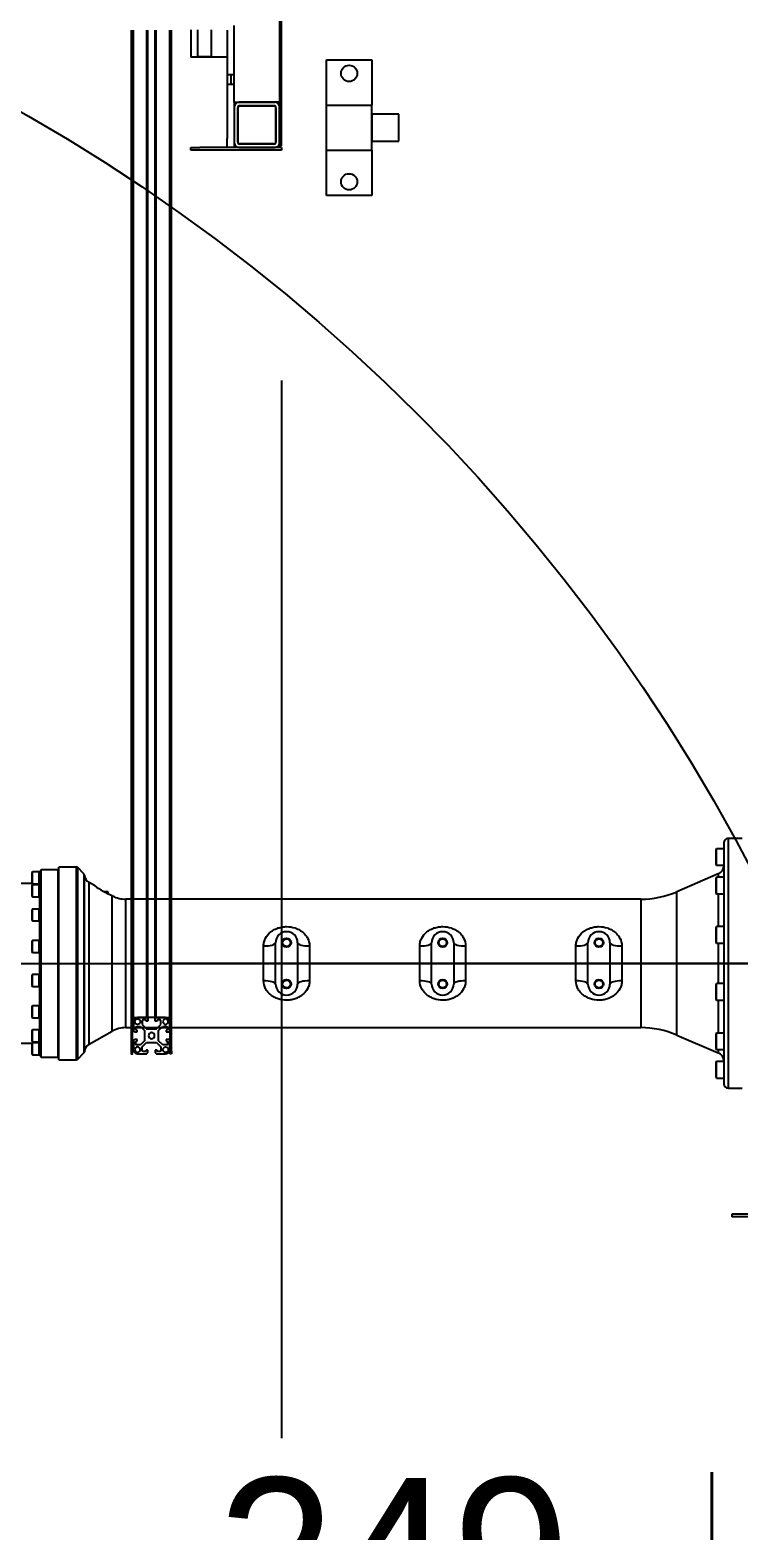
# Model space of a CAD drawing. Header units: millimetres. Extents: x 10462777 to 22643323, y 453826 to 1389191.
# Drawn here: x 11300363 to 11301147, y 597094 to 598755 of the extents above; entities that cross this region are included whole.
import ezdxf
from ezdxf.enums import TextEntityAlignment as Align

# ---------------------------------------------------------------- set-up
doc = ezdxf.new("R2010")
doc.units = ezdxf.units.MM
doc.header["$LTSCALE"] = 200
doc.header["$MEASUREMENT"] = 0
doc.header["$PDMODE"] = 35
doc.header["$PDSIZE"] = -5
for name, pattern in [('CENTER', [2, 1.25, -0.25, 0.25, -0.25]), ('CENTER2', [1.125, 0.75, -0.125, 0.125, -0.125]), ('PHANTOM', [2.5, 1.25, -0.25, 0.25, -0.25, 0.25, -0.25])]:
    doc.linetypes.add(name, pattern=pattern)
doc.layers.get('0').update_dxf_attribs({"linetype": 'CONTINUOUS'})
doc.layers.get('DEFPOINTS').update_dxf_attribs({"linetype": 'CONTINUOUS'})
for name, color, linetype in [('$DDT_AUDIT_GENERATED_(276)', 7, 'CONTINUOUS'), ('1', 1, 'CENTER'), ('11', 6, 'PHANTOM'), ('A290-7120-X219', 7, 'CONTINUOUS'), ('A290-7329-X402', 7, 'CONTINUOUS'), ('A290-7329-X406', 7, 'CONTINUOUS'), ('DV1_DEFAULT', 7, 'CONTINUOUS'), ('LIBRL_A6-BA-12X3', 7, 'CONTINUOUS'), ('LIBRL_A6-BA-8X35', 7, 'CONTINUOUS'), ('LIBRL_A97L-0001-', 7, 'CONTINUOUS'), ('ZZ', 7, 'CONTINUOUS')]:
    doc.layers.add(name, color=color, linetype=linetype)
doc.layers.add('LAYOUT', color=8, linetype='CONTINUOUS', lineweight=25)
doc.styles.add('SEACAD_arial_ttf', font='txt.shx ', dxfattribs={"height": 0.2, "bigfont": ' whgtxt.shx'})
doc.styles.get("Standard").update_dxf_attribs({"font": 'SYMBOL'})
doc.dimstyles.new('DS ROBOTEC', dxfattribs={"dimscale": 0, "dimtxt": 2.5, "dimasz": 2.5, "dimexe": 0.3, "dimexo": 0.3, "dimgap": 0.5, "dimtad": 1, "dimzin": 9, "dimdsep": 46, "dimtxsty": 'Standard', "dimblk": 'OPEN', "dimcen": 0, "dimclrd": 4, "dimclre": 4, "dimclrt": 110, "dimazin": 2, "dimtm": 1.5, "dimtfac": 1, "dimtmove": 0, "dimatfit": 3, "dimldrblk": 'OPEN', "dimfxl": 1, "dimtfill": 1, "dimtolj": 1, "dimlwd": -1, "dimlwe": -1, "dimarcsym": 0})

# ---------------------------------------------------------------- blocks, each defined once
blk = doc.blocks.new('r710ic')
at = {"layer": 'LAYOUT', "color": 3}
blk.add_circle((272041.4, 104232.6), 2050.1, dxfattribs=at)
blk = doc.blocks.new('A$C7DA30AB0')
at = {"layer": '$DDT_AUDIT_GENERATED_(276)', "color": 7, "linetype": 'Continuous', "ltscale": 25.4}
for p, q in [((4370.7, 3129.6, 0), (4369.6, 3128.6, 0)), ((4389, 3129.6, 0), (4370.7, 3129.6, 0)), ((4370.7, 2922.4, 0), (4370.7, 3129.6, 0)), ((4390, 3128.6, 0), (4389, 3129.6, 0)), ((4389, 3129.6, 0), (4389, 2922.4, 0)), ((4390, 3127.3, 0), (4390, 3128.6, 0)), ((4390, 2925.9, 0), (4390, 3126.6, 0)), ((4391, 3112.8, 0), (4391, 3114, 0)), ((4421, 3114.4, 0), (4399, 3114.4, 0)), ((4391, 3086.2, 0), (4391, 3099.6, 0)), ((4391, 3051.4, 0), (4391, 3073, 0)), ((4391, 3013.8, 0), (4391, 3038.2, 0)), ((4391, 2979, 0), (4391, 3000.6, 0)), ((4391, 2952.3, 0), (4391, 2965.8, 0)), ((4390, 2923.4, 0), (4390, 2924.7, 0)), ((4391, 2937.9, 0), (4391, 2939.1, 0)), ((4399, 2937.6, 0), (4421, 2937.6, 0)), ((4369.6, 2923.4, 0), (4370.7, 2922.4, 0)), ((4370.7, 2922.4, 0), (4389, 2922.4, 0)), ((4389, 2922.4, 0), (4390, 2923.4, 0))]:
    blk.add_line(p, q, dxfattribs=at)
at = {"layer": 'A290-7120-X219', "color": 7, "linetype": 'Continuous', "ltscale": 25.4}
for p, q in [((4314.8, 2949, 0), (4314.8, 2946.6, 0)), ((4314.8, 2946.6, 0), (4319.2, 2946.6, 0))]:
    blk.add_line(p, q, dxfattribs=at)
at = {"layer": 'A290-7329-X402', "color": 7, "linetype": 'Continuous', "ltscale": 25.4}
for p, q in [((3629, 3164.2, 0), (3613.7, 3164.2, 0)), ((3629, 3164.2, 0), (3629, 2887.8, 0)), ((3634.1, 2892.9, 0), (3634.1, 3159.1, 0)), ((3686, 3105.3, 0), (3640.2, 3124.9, 0)), ((3640.2, 3121.3, 0), (3640.2, 3124.9, 0)), ((4341.2, 3123.8, 0), (4341.2, 2928.2, 0)), ((4348.7, 3132.1, 0), (4341.8, 3125.1, 0)), ((4341.8, 2926.9, 0), (4341.8, 3125.1, 0)), ((4348.7, 3132.1, 0), (4348.7, 2919.9, 0)), ((4369.6, 3132.7, 0), (4350.2, 3132.7, 0)), ((4350.2, 2919.3, 0), (4350.2, 3132.7, 0)), ((4369.6, 3132.7, 0), (4369.6, 2919.3, 0)), ((4336.1, 3115.5, 0), (4310.6, 3101.1, 0)), ((4336.1, 3115.5, 0), (4336.1, 2936.5, 0)), ((3640.2, 3066.7, 0), (3640.2, 3103.1, 0)), ((3686, 3105.3, 0), (3686, 2946.7, 0)), ((4295.6, 3097.1, 0), (3726, 3097.1, 0)), ((3726, 2954.9, 0), (3726, 3097.1, 0)), ((4295.6, 3097.1, 0), (4295.6, 2954.9, 0)), ((4310.6, 3101.1, 0), (4310.6, 2951, 0)), ((3640.2, 3003.6, 0), (3640.2, 3048.4, 0)), ((3746.8, 3006.7, 0), (3746.8, 3045.3, 0)), ((3760, 3026, 0), (3760, 3048.8, 0)), ((3784.4, 3048.8, 0), (3784.4, 3026, 0)), ((3797.6, 3045.3, 0), (3797.6, 3006.7, 0)), ((3919.6, 3006.7, 0), (3919.6, 3045.3, 0)), ((3932.8, 3026, 0), (3932.8, 3048.8, 0)), ((3957.2, 3048.8, 0), (3957.2, 3026, 0)), ((3970.4, 3045.3, 0), (3970.4, 3006.7, 0)), ((4092.3, 3006.7, 0), (4092.3, 3045.3, 0)), ((4105.5, 3026, 0), (4105.5, 3048.8, 0)), ((4129.9, 3048.8, 0), (4129.9, 3026, 0)), ((4143.1, 3045.3, 0), (4143.1, 3006.7, 0)), ((3760, 3003.1, 0), (3760, 3026, 0)), ((3784.4, 3026, 0), (3784.4, 3003.1, 0)), ((3932.8, 3003.1, 0), (3932.8, 3026, 0)), ((3957.2, 3026, 0), (3957.2, 3003.1, 0)), ((4105.5, 3003.1, 0), (4105.5, 3026, 0)), ((4129.9, 3026, 0), (4129.9, 3003.1, 0)), ((3640.2, 2948.9, 0), (3640.2, 2985.3, 0)), ((3640.2, 2927, 0), (3686, 2946.7, 0)), ((3726, 2954.9, 0), (4295.6, 2954.9, 0)), ((3640.2, 2927, 0), (3640.2, 2930.6, 0)), ((4330, 2939.9, 0), (4336.1, 2936.5, 0)), ((4341.8, 2926.9, 0), (4348.7, 2919.9, 0)), ((4350.2, 2919.3, 0), (4369.6, 2919.3, 0)), ((3613.7, 2887.8, 0), (3629, 2887.8, 0))]:
    blk.add_line(p, q, dxfattribs=at)
for centre, radius in [((3772.2, 3048.8, 0), 5.08), ((3772.2, 3048.8, 0), 4.32), ((3945, 3048.8, 0), 5.08), ((3945, 3048.8, 0), 4.32), ((4117.7, 3048.8, 0), 5.08), ((4117.7, 3048.8, 0), 4.32), ((3772.2, 3003.1, 0), 5.08), ((3772.2, 3003.1, 0), 4.32), ((3945, 3003.1, 0), 5.08), ((3945, 3003.1, 0), 4.32), ((4117.7, 3003.1, 0), 5.08), ((4117.7, 3003.1, 0), 4.32)]:
    blk.add_circle(centre, radius, dxfattribs=at)
for centre, radius, start, end in [((3629, 3159.1, 0), 5.08, 0, 90), ((3644.2, 3134.3, 0), 10.2, 180, 246.8014), ((4331, 3124.4, 0), 10.2, 299.5778, 356.8), ((4343.2, 3123.7, 0), 2.03, 135, 176.8), ((4350.2, 3130.6, 0), 2.03, 90, 135), ((3726, 3198.7, 0), 101.6, 246.8014, 270), ((4295.6, 3127.6, 0), 30.5, 270, 299.5778), ((3772.2, 3048.8, 0), 12.2, 0, 180), ((3945, 3048.8, 0), 12.2, 0, 180), ((4117.7, 3048.8, 0), 12.2, 0, 180), ((3772.2, 3003.1, 0), 12.2, 180, 0), ((3945, 3003.1, 0), 12.2, 180, 0), ((4117.7, 3003.1, 0), 12.2, 180, 0), ((3726, 2853.3, 0), 101.6, 90, 113.1986), ((4295.6, 2924.4, 0), 30.5, 62.1086, 90), ((4302.5, 2932.8, 0), 20, 66.0057, 68.8107), ((4258.9, 2838.3, 0), 124, 54.9822, 65.3424), ((3644.2, 2917.7, 0), 10.2, 113.1986, 180), ((4331, 2927.6, 0), 10.2, 3.2, 60.4222), ((4343.2, 2928.3, 0), 2.03, 183.2, 225), ((4350.2, 2921.3, 0), 2.03, 225, 270), ((3629, 2892.9, 0), 5.08, 270, 0)]:
    blk.add_arc(centre, radius, start, end, dxfattribs=at)
for centre, major_axis, start_param, end_param in [((3746.8, 3048.8, 0), (13.2, 0), 4.712389, 6.283185), ((3797.6, 3048.8, 0), (-13.2, 0), 0, 1.570796), ((3919.6, 3048.8, 0), (-13.2, 0), 1.570796, 3.141593), ((3970.4, 3048.8, 0), (-13.2, 0), 0, 1.570796), ((4092.3, 3048.8, 0), (-13.2, 0), 1.570796, 3.141593), ((4143.1, 3048.8, 0), (13.2, 0), 3.141593, 4.712389), ((3746.8, 3003.1, 0), (-13.2, 0), 3.141593, 4.712389), ((3797.6, 3003.1, 0), (13.2, 0), 1.570796, 3.141593), ((3919.6, 3003.1, 0), (-13.2, 0), 3.141593, 4.712389), ((3970.4, 3003.1, 0), (-13.2, 0), 4.712389, 6.283185), ((4092.3, 3003.1, 0), (13.2, 0), 0, 1.570796), ((4143.1, 3003.1, 0), (-13.2, 0), 4.712389, 6.283185)]:
    blk.add_ellipse(centre, major_axis=major_axis, ratio=0.271084, start_param=start_param, end_param=end_param, dxfattribs=at)
for points in [[(3746.8, 3045.3, 0), (3746.8, 3046.8, 0), (3747, 3048.3, 0), (3747.8, 3051.3, 0), (3748.3, 3052.7, 0), (3750.4, 3056.6, 0), (3752.4, 3059, 0), (3756, 3061.8, 0), (3757.3, 3062.6, 0), (3760, 3064.1, 0), (3761.4, 3064.7, 0), (3764.4, 3065.7, 0), (3765.9, 3066.1, 0), (3769, 3066.6, 0), (3770.6, 3066.7, 0), (3775.4, 3066.7, 0), (3778.6, 3066.2, 0), (3783.1, 3064.7, 0), (3784.5, 3064.1, 0), (3787.2, 3062.6, 0), (3788.5, 3061.8, 0), (3790.9, 3059.9, 0), (3791.9, 3058.9, 0), (3793.9, 3056.6, 0), (3794.7, 3055.3, 0), (3796.8, 3051.4, 0), (3797.6, 3048.4, 0), (3797.6, 3045.3, 0)], [(3919.6, 3045.3, 0), (3919.6, 3046.8, 0), (3919.8, 3048.3, 0), (3920.5, 3051.3, 0), (3921.1, 3052.7, 0), (3923.2, 3056.6, 0), (3925.2, 3059, 0), (3928.7, 3061.8, 0), (3930, 3062.6, 0), (3932.7, 3064.1, 0), (3934.1, 3064.7, 0), (3937.1, 3065.7, 0), (3938.6, 3066.1, 0), (3941.8, 3066.6, 0), (3943.3, 3066.7, 0), (3948.2, 3066.7, 0), (3951.3, 3066.2, 0), (3955.8, 3064.7, 0), (3957.2, 3064.1, 0), (3959.9, 3062.6, 0), (3961.2, 3061.8, 0), (3963.6, 3059.9, 0), (3964.7, 3058.9, 0), (3966.6, 3056.6, 0), (3967.4, 3055.3, 0), (3969.5, 3051.4, 0), (3970.4, 3048.4, 0), (3970.4, 3045.3, 0)], [(4092.3, 3045.3, 0), (4092.3, 3046.8, 0), (4092.5, 3048.3, 0), (4093.2, 3051.3, 0), (4093.8, 3052.7, 0), (4095.9, 3056.6, 0), (4097.9, 3059, 0), (4101.4, 3061.8, 0), (4102.7, 3062.6, 0), (4105.4, 3064.1, 0), (4106.8, 3064.7, 0), (4109.8, 3065.7, 0), (4111.4, 3066.1, 0), (4114.5, 3066.6, 0), (4116.1, 3066.7, 0), (4120.9, 3066.7, 0), (4124, 3066.2, 0), (4128.5, 3064.7, 0), (4130, 3064.1, 0), (4132.7, 3062.6, 0), (4133.9, 3061.8, 0), (4136.3, 3059.9, 0), (4137.4, 3058.9, 0), (4139.3, 3056.6, 0), (4140.2, 3055.3, 0), (4142.3, 3051.4, 0), (4143.1, 3048.4, 0), (4143.1, 3045.3, 0)], [(3797.6, 3006.7, 0), (3797.6, 3005.1, 0), (3797.4, 3003.6, 0), (3796.7, 3000.7, 0), (3796.1, 2999.3, 0), (3794, 2995.3, 0), (3792, 2993, 0), (3788.5, 2990.2, 0), (3787.2, 2989.3, 0), (3784.5, 2987.9, 0), (3783.1, 2987.3, 0), (3780.1, 2986.3, 0), (3778.6, 2985.9, 0), (3775.4, 2985.4, 0), (3773.9, 2985.3, 0), (3769, 2985.3, 0), (3765.9, 2985.8, 0), (3761.4, 2987.3, 0), (3760, 2987.9, 0), (3757.3, 2989.3, 0), (3756, 2990.2, 0), (3753.6, 2992.1, 0), (3752.5, 2993.1, 0), (3750.6, 2995.4, 0), (3749.8, 2996.6, 0), (3747.7, 3000.6, 0), (3746.8, 3003.6, 0), (3746.8, 3006.7, 0)], [(3970.4, 3006.7, 0), (3970.4, 3005.1, 0), (3970.2, 3003.6, 0), (3969.4, 3000.7, 0), (3968.9, 2999.3, 0), (3966.8, 2995.3, 0), (3964.8, 2993, 0), (3961.2, 2990.2, 0), (3959.9, 2989.3, 0), (3957.2, 2987.9, 0), (3955.8, 2987.3, 0), (3952.8, 2986.3, 0), (3951.3, 2985.9, 0), (3948.2, 2985.4, 0), (3946.6, 2985.3, 0), (3941.8, 2985.3, 0), (3938.6, 2985.8, 0), (3934.1, 2987.3, 0), (3932.7, 2987.9, 0), (3930, 2989.3, 0), (3928.7, 2990.2, 0), (3926.3, 2992.1, 0), (3925.3, 2993.1, 0), (3923.3, 2995.4, 0), (3922.5, 2996.6, 0), (3920.4, 3000.6, 0), (3919.6, 3003.6, 0), (3919.6, 3006.7, 0)], [(4143.1, 3006.7, 0), (4143.1, 3005.1, 0), (4142.9, 3003.6, 0), (4142.1, 3000.7, 0), (4141.6, 2999.3, 0), (4139.5, 2995.3, 0), (4137.5, 2993, 0), (4133.9, 2990.2, 0), (4132.7, 2989.3, 0), (4130, 2987.9, 0), (4128.5, 2987.3, 0), (4125.6, 2986.3, 0), (4124, 2985.9, 0), (4120.9, 2985.4, 0), (4119.3, 2985.3, 0), (4114.5, 2985.3, 0), (4111.3, 2985.8, 0), (4106.8, 2987.3, 0), (4105.4, 2987.9, 0), (4102.7, 2989.3, 0), (4101.4, 2990.2, 0), (4099.1, 2992.1, 0), (4098, 2993.1, 0), (4096.1, 2995.4, 0), (4095.2, 2996.6, 0), (4093.1, 3000.6, 0), (4092.3, 3003.6, 0), (4092.3, 3006.7, 0)]]:
    blk.add_open_spline(points, degree=3, knots=[0, 0, 0, 0, 0.0625, 0.0625, 0.125, 0.125, 0.25, 0.25, 0.3125, 0.3125, 0.375, 0.375, 0.4375, 0.4375, 0.5, 0.5, 0.625, 0.625, 0.6875, 0.6875, 0.75, 0.75, 0.8125, 0.8125, 0.875, 0.875, 1, 1, 1, 1], dxfattribs=at)
at = {"layer": 'A290-7329-X406', "color": 7, "linetype": 'Continuous', "ltscale": 25.4}
for p, q in [((3563.7, 3306.6, 0), (3625.1, 3306.6, 0)), ((3625.1, 3303.4, 0), (3625.1, 3306.6, 0)), ((3563.7, 3303.4, 0), (3625.1, 3303.4, 0))]:
    blk.add_line(p, q, dxfattribs=at)
at = {"layer": 'DV1_DEFAULT', "color": 1, "linetype": 'CENTER2', "ltscale": 7}
for p, q in [((5992.9, 3026, 0), (0, 3026, 0)), ((59.1, 3026, 0), (6052, 3026, 0))]:
    blk.add_line(p, q, dxfattribs=at)
at = {"layer": 'LAYOUT', "color": 6, "linetype": 'PHANTOM'}
blk.add_circle((3030.4, 3026, 0), 2693, dxfattribs=at)
at = {"layer": 'LIBRL_A6-BA-12X3', "color": 7, "linetype": 'Continuous', "ltscale": 25.4}
for p, q in [((3642.3, 3152.9, 0), (3634.1, 3152.9, 0)), ((3643, 3151.7, 0), (3642.3, 3152.9, 0)), ((3642.3, 3152.9, 0), (3642.3, 3134.6, 0)), ((3643, 3135.8, 0), (3643, 3151.7, 0)), ((3634.1, 3134.6, 0), (3642.3, 3134.6, 0)), ((3642.3, 3134.6, 0), (3643, 3135.8, 0)), ((3642.3, 3121.3, 0), (3634.1, 3121.3, 0)), ((3643, 3120.1, 0), (3642.3, 3121.3, 0)), ((3642.3, 3121.3, 0), (3642.3, 3103.1, 0)), ((3643, 3104.3, 0), (3643, 3120.1, 0)), ((3634.1, 3103.1, 0), (3642.3, 3103.1, 0)), ((3642.3, 3103.1, 0), (3643, 3104.3, 0)), ((3642.3, 3066.7, 0), (3634.1, 3066.7, 0)), ((3643, 3065.5, 0), (3642.3, 3066.7, 0)), ((3642.3, 3066.7, 0), (3642.3, 3048.4, 0)), ((3643, 3049.6, 0), (3643, 3065.5, 0)), ((3634.1, 3048.4, 0), (3642.3, 3048.4, 0)), ((3642.3, 3048.4, 0), (3643, 3049.6, 0)), ((3642.3, 3003.6, 0), (3634.1, 3003.6, 0)), ((3643, 3002.3, 0), (3642.3, 3003.6, 0)), ((3642.3, 3003.6, 0), (3642.3, 2985.3, 0)), ((3643, 2986.5, 0), (3643, 3002.3, 0)), ((3634.1, 2985.3, 0), (3642.3, 2985.3, 0)), ((3642.3, 2985.3, 0), (3643, 2986.5, 0)), ((3642.3, 2948.9, 0), (3634.1, 2948.9, 0)), ((3643, 2947.7, 0), (3642.3, 2948.9, 0)), ((3642.3, 2948.9, 0), (3642.3, 2930.6, 0)), ((3643, 2931.9, 0), (3643, 2947.7, 0)), ((3634.1, 2930.6, 0), (3642.3, 2930.6, 0)), ((3642.3, 2930.6, 0), (3643, 2931.9, 0)), ((3642.3, 2917.4, 0), (3634.1, 2917.4, 0)), ((3643, 2916.1, 0), (3642.3, 2917.4, 0)), ((3642.3, 2917.4, 0), (3642.3, 2899.1, 0)), ((3643, 2900.3, 0), (3643, 2916.1, 0)), ((3634.1, 2899.1, 0), (3642.3, 2899.1, 0)), ((3642.3, 2899.1, 0), (3643, 2900.3, 0))]:
    blk.add_line(p, q, dxfattribs=at)
at = {"layer": 'LIBRL_A6-BA-8X35', "color": 7, "linetype": 'Continuous', "ltscale": 25.4}
for p, q in [((4391.2, 3127.3, 0), (4391.2, 3114, 0)), ((4398.8, 3127.3, 0), (4391.2, 3127.3, 0)), ((4398.8, 3127.3, 0), (4398.8, 3114, 0)), ((4399.3, 3126.4, 0), (4398.8, 3127.3, 0)), ((4399.3, 3114.9, 0), (4399.3, 3126.4, 0)), ((4391.2, 3114, 0), (4398.8, 3114, 0)), ((4391.2, 3112.8, 0), (4391.2, 3099.6, 0)), ((4398.8, 3112.8, 0), (4391.2, 3112.8, 0)), ((4398.8, 3114, 0), (4399.3, 3114.9, 0)), ((4398.8, 3112.8, 0), (4398.8, 3099.6, 0)), ((4399.3, 3112, 0), (4398.8, 3112.8, 0)), ((4399.3, 3100.5, 0), (4399.3, 3112, 0)), ((4391.2, 3099.6, 0), (4398.8, 3099.6, 0)), ((4398.8, 3099.6, 0), (4399.3, 3100.5, 0)), ((4391.2, 3086.2, 0), (4391.2, 3073, 0)), ((4398.8, 3086.2, 0), (4391.2, 3086.2, 0)), ((4398.8, 3086.2, 0), (4398.8, 3073, 0)), ((4399.3, 3085.3, 0), (4398.8, 3086.2, 0)), ((4398.8, 3073, 0), (4399.3, 3073.9, 0)), ((4399.3, 3073.9, 0), (4399.3, 3085.3, 0)), ((4391.2, 3073, 0), (4398.8, 3073, 0)), ((4391.2, 3051.4, 0), (4391.2, 3038.2, 0)), ((4398.8, 3051.4, 0), (4391.2, 3051.4, 0)), ((4398.8, 3051.4, 0), (4398.8, 3038.2, 0)), ((4399.3, 3050.5, 0), (4398.8, 3051.4, 0)), ((4399.3, 3039.1, 0), (4399.3, 3050.5, 0)), ((4391.2, 3038.2, 0), (4398.8, 3038.2, 0)), ((4398.8, 3038.2, 0), (4399.3, 3039.1, 0)), ((4391.2, 3013.8, 0), (4391.2, 3000.6, 0)), ((4398.8, 3013.8, 0), (4391.2, 3013.8, 0)), ((4399.3, 3012.9, 0), (4398.8, 3013.8, 0)), ((4398.8, 3013.8, 0), (4398.8, 3000.6, 0)), ((4399.3, 3001.4, 0), (4399.3, 3012.9, 0)), ((4391.2, 3000.6, 0), (4398.8, 3000.6, 0)), ((4398.8, 3000.6, 0), (4399.3, 3001.4, 0)), ((4391.2, 2979, 0), (4391.2, 2965.8, 0)), ((4398.8, 2979, 0), (4391.2, 2979, 0)), ((4399.3, 2978.1, 0), (4398.8, 2979, 0)), ((4398.8, 2979, 0), (4398.8, 2965.8, 0)), ((4399.3, 2966.6, 0), (4399.3, 2978.1, 0)), ((4391.2, 2965.8, 0), (4398.8, 2965.8, 0)), ((4398.8, 2965.8, 0), (4399.3, 2966.6, 0)), ((4391.2, 2952.3, 0), (4391.2, 2939.1, 0)), ((4398.8, 2952.3, 0), (4391.2, 2952.3, 0)), ((4399.3, 2951.5, 0), (4398.8, 2952.3, 0)), ((4398.8, 2952.3, 0), (4398.8, 2939.1, 0)), ((4399.3, 2940, 0), (4399.3, 2951.5, 0)), ((4391.2, 2939.1, 0), (4398.8, 2939.1, 0)), ((4391.2, 2937.9, 0), (4391.2, 2924.7, 0)), ((4398.8, 2937.9, 0), (4391.2, 2937.9, 0)), ((4391.2, 2924.7, 0), (4398.8, 2924.7, 0)), ((4398.8, 2939.1, 0), (4399.3, 2940, 0)), ((4398.8, 2937.9, 0), (4398.8, 2924.7, 0)), ((4399.3, 2937, 0), (4398.8, 2937.9, 0)), ((4398.8, 2924.7, 0), (4399.3, 2925.6, 0)), ((4399.3, 2925.6, 0), (4399.3, 2937, 0))]:
    blk.add_line(p, q, dxfattribs=at)
at = {"layer": 'LIBRL_A97L-0001-', "color": 7, "linetype": 'Continuous', "ltscale": 25.4}
for p, q in [((4390, 3126.1, 0), (4390, 3127.3, 0)), ((4391.2, 3127.3, 0), (4390, 3127.3, 0)), ((4391.2, 3114, 0), (4391.2, 3127.3, 0)), ((4390, 3114, 0), (4391.2, 3114, 0)), ((4390, 3109.8, 0), (4390, 3112.8, 0)), ((4391.2, 3112.8, 0), (4390, 3112.8, 0)), ((4391.2, 3099.6, 0), (4391.2, 3112.8, 0)), ((4390, 3099.6, 0), (4391.2, 3099.6, 0)), ((4391.2, 3086.2, 0), (4390, 3086.2, 0)), ((4390, 3080.8, 0), (4390, 3085.2, 0)), ((4391.2, 3073, 0), (4391.2, 3086.2, 0)), ((4390, 3073, 0), (4391.2, 3073, 0)), ((4391.2, 3051.4, 0), (4390, 3051.4, 0)), ((4390, 3043.4, 0), (4390, 3048.6, 0)), ((4391.2, 3038.2, 0), (4391.2, 3051.4, 0)), ((4390, 3038.2, 0), (4391.2, 3038.2, 0)), ((4391.2, 3013.8, 0), (4390, 3013.8, 0)), ((4390, 3003.4, 0), (4390, 3008.5, 0)), ((4391.2, 3000.6, 0), (4391.2, 3013.8, 0)), ((4390, 3000.6, 0), (4391.2, 3000.6, 0)), ((4391.2, 2979, 0), (4390, 2979, 0)), ((4391.2, 2965.8, 0), (4391.2, 2979, 0)), ((4390, 2966.8, 0), (4390, 2971.2, 0)), ((4390, 2965.8, 0), (4391.2, 2965.8, 0)), ((4391.2, 2952.3, 0), (4390, 2952.3, 0)), ((4390, 2939.1, 0), (4390, 2942.1, 0)), ((4391.2, 2939.1, 0), (4391.2, 2952.3, 0)), ((4390, 2939.1, 0), (4391.2, 2939.1, 0)), ((4391.2, 2937.9, 0), (4390, 2937.9, 0)), ((4390, 2924.7, 0), (4390, 2925.9, 0)), ((4390, 2924.7, 0), (4391.2, 2924.7, 0)), ((4391.2, 2924.7, 0), (4391.2, 2937.9, 0))]:
    blk.add_line(p, q, dxfattribs=at)
blk = doc.blocks.new('_OPEN')
at = {"color": 0, "linetype": 'ByBlock'}
for p, q in [((-1, 0.1667), (0, 0)), ((0, 0), (-1, -0.1667)), ((0, 0), (-1, 0))]:
    blk.add_line(p, q, dxfattribs=at)
blk = doc.blocks.new('*D367')
at = {"color": 4, "linetype": 'ByBlock', "ltscale": 10, "transparency": 16777216}
for p, q in [((11300640.8, 598366.9), (11300640.8, 596883.4)), ((11300889.4, 596619.7), (11300889.4, 596925.4)), ((11300465.8, 596904.4), (11300290.8, 596904.4)), ((11300640.8, 596904.4), (11300889.4, 596904.4)), ((11301064.4, 596904.4), (11301239.4, 596904.4))]:
    blk.add_line(p, q, dxfattribs=at)
at = {"layer": 'DEFPOINTS', "color": 0, "ltscale": 10, "transparency": 16777216}
for p in [(11300640.8, 598387.9, 0), (11300889.4, 596904.4), (11300889.4, 596598.7, 0)]:
    blk.add_point(p, dxfattribs=at)
at = {"color": 4, "ltscale": 10, "transparency": 16777216, "xscale": 175, "yscale": 175, "zscale": 175}
blk.add_blockref('_OPEN', (11300640.8, 596904.4), dxfattribs=at)
at = {"color": 4, "ltscale": 10, "transparency": 16777216, "xscale": 175, "yscale": 175, "zscale": 175, "rotation": 180}
blk.add_blockref('_OPEN', (11300889.4, 596904.4), dxfattribs=at)
at = {"color": 110, "ltscale": 10, "transparency": 16777216, "insert": (11300765.1, 597063.7), "char_height": 175, "attachment_point": 5, "bg_fill": 3, "box_fill_scale": 1.25, "bg_fill_color": 256, "bg_fill_true_color": 13158600, "bg_fill_transparency": 0}
blk.add_mtext('\\A1;249', dxfattribs=at)
blk = doc.blocks.new('*D368')
at = {"color": 4, "linetype": 'ByBlock', "ltscale": 10, "transparency": 16777216}
for p, q in [((11300889.4, 596619.7), (11300889.4, 596925.4)), ((11301619.4, 596619.7), (11301619.4, 596925.4)), ((11301064.4, 596904.4), (11301444.4, 596904.4)), ((11301619.4, 596904.4), (11302343.8, 596904.4))]:
    blk.add_line(p, q, dxfattribs=at)
at = {"layer": 'DEFPOINTS', "color": 0, "ltscale": 10, "transparency": 16777216}
for p in [(11301619.4, 596904.4), (11300889.4, 596598.7, 0), (11301619.4, 596598.7, 0)]:
    blk.add_point(p, dxfattribs=at)
at = {"color": 4, "ltscale": 10, "transparency": 16777216, "xscale": 175, "yscale": 175, "zscale": 175, "rotation": 180}
blk.add_blockref('_OPEN', (11300889.4, 596904.4), dxfattribs=at)
at = {"color": 4, "ltscale": 10, "transparency": 16777216, "xscale": 175, "yscale": 175, "zscale": 175}
blk.add_blockref('_OPEN', (11301619.4, 596904.4), dxfattribs=at)
at = {"color": 110, "ltscale": 10, "transparency": 16777216, "insert": (11302089.4, 597063.7), "char_height": 175, "attachment_point": 5, "bg_fill": 3, "box_fill_scale": 1.25, "bg_fill_color": 256, "bg_fill_true_color": 13158600, "bg_fill_transparency": 0}
blk.add_mtext('\\A1;730', dxfattribs=at)

msp = doc.modelspace()

# ---------------------------------------------------------------- linework, layer by layer
at = {"layer": '1', "color": 252, "linetype": 'Continuous'}
for p, q in [((11300638.80197, 599298.80427, 0), (11300638.80197, 598628.79475, 0)), ((11300640.802, 598628.79475, 0), (11300640.802, 599298.80427, 0)), ((11300474.79564, 598754.7851, 0), (11300474.79564, 597622.51814, 0)), ((11300475.79966, 598754.7851, 0), (11300475.79966, 597622.51814, 0)), ((11300477.29968, 597661.78102, 0), (11300477.29968, 598754.79529, 0)), ((11300492.19989, 597661.78102, 0), (11300492.19989, 598754.79529, 0)), ((11300493.1999, 597661.78102, 0), (11300493.1999, 598754.79529, 0)), ((11300501.40002, 597661.78102, 0), (11300501.40002, 598754.79529, 0)), ((11300502.40003, 597661.78102, 0), (11300502.40003, 598754.79529, 0)), ((11300517.30025, 597661.78102, 0), (11300517.30025, 598754.79529, 0)), ((11300519.30027, 597624.78049, 0), (11300519.30027, 598754.79311, 0)), ((11300580.80115, 598754.79765, 0), (11300580.80115, 598705.04584, 0)), ((11300588.80126, 598674.79541, 0), (11300588.80126, 598759.82318, 0)), ((11300690.80271, 598671.7938, 0), (11300690.80271, 598721.79608, 0)), ((11300690.80271, 598721.79608, 0), (11300740.80342, 598721.79608, 0)), ((11300740.80342, 598721.79608, 0), (11300740.80342, 598671.7938, 0)), ((11300588.80126, 598705.04584, 0), (11300580.80115, 598705.04584, 0)), ((11300580.80115, 598705.04579, 0), (11300580.80115, 598694.54573, 0)), ((11300585.16121, 598694.54569, 0), (11300585.16121, 598705.04584, 0)), ((11300588.80126, 598694.54569, 0), (11300580.80115, 598694.54569, 0)), ((11300580.80115, 598694.54569, 0), (11300580.80115, 598634.79484, 0)), ((11300588.80126, 598674.79541, 0), (11300593.80133, 598674.79541, 0)), ((11300588.80126, 598674.79523, 0), (11300588.80126, 598669.79483, 0)), ((11300588.80126, 598669.79534, 0), (11300588.80126, 598629.79477, 0)), ((11300592.80132, 598669.79534, 0), (11300592.80132, 598629.79477, 0)), ((11300592.80132, 598630.79478, 0), (11300592.80132, 598668.79532, 0)), ((11300593.80133, 598674.79541, 0), (11300633.8019, 598674.79541, 0)), ((11300633.8019, 598674.79541, 0), (11300593.80133, 598674.79541, 0)), ((11300633.8019, 598670.79535, 0), (11300593.80133, 598670.79535, 0)), ((11300594.80135, 598670.79535, 0), (11300632.80189, 598670.79535, 0)), ((11300638.80197, 598674.79541, 0), (11300633.8019, 598674.79541, 0)), ((11300634.80191, 598629.79477, 0), (11300634.80191, 598669.79534, 0)), ((11300634.80191, 598668.79532, 0), (11300634.80191, 598630.79478, 0)), ((11300638.80197, 598629.79477, 0), (11300638.80197, 598669.79534, 0)), ((11300690.80271, 598671.79537, 0), (11300740.80342, 598671.79537, 0)), ((11300690.80271, 598621.79465, 0), (11300690.80271, 598671.79537, 0)), ((11300740.80342, 598621.79465, 0), (11300740.80342, 598671.79537, 0)), ((11300740.80342, 598661.79522, 0), (11300740.80342, 598631.7948, 0)), ((11300770.80385, 598661.79522, 0), (11300740.80342, 598661.79522, 0)), ((11300770.80385, 598631.7948, 0), (11300770.80385, 598661.79522, 0)), ((11300770.80385, 598631.7948, 0), (11300770.80385, 598661.79522, 0)), ((11300540.80058, 598621.79465, 0), (11300540.80058, 598624.7947, 0)), ((11300540.80058, 598624.7947, 0), (11300550.80072, 598624.7947, 0)), ((11300550.80072, 598621.79465, 0), (11300540.80058, 598621.79465, 0)), ((11300630.80186, 598624.7947, 0), (11300550.80072, 598624.7947, 0)), ((11300630.80186, 598621.79465, 0), (11300550.80072, 598621.79465, 0)), ((11300580.80115, 598624.7947, 0), (11300580.80115, 598634.79484, 0)), ((11300588.80126, 598629.79463, 0), (11300588.80126, 598624.7947, 0)), ((11300593.80133, 598628.79475, 0), (11300633.8019, 598628.79475, 0)), ((11300593.80133, 598624.7947, 0), (11300633.8019, 598624.7947, 0)), ((11300632.80189, 598628.79475, 0), (11300594.80135, 598628.79475, 0)), ((11300640.802, 598624.7947, 0), (11300630.80186, 598624.7947, 0)), ((11300640.802, 598621.79465, 0), (11300630.80186, 598621.79465, 0)), ((11300638.80197, 598626.79473, 0), (11300638.80197, 598628.79475, 0)), ((11300640.802, 598626.79473, 0), (11300638.80197, 598626.79473, 0)), ((11300640.802, 598626.79473, 0), (11300640.802, 598628.79475, 0)), ((11300640.802, 598624.7947, 0), (11300640.802, 598621.79465, 0)), ((11300690.80271, 598571.79394, 0), (11300690.80271, 598621.79622, 0)), ((11300690.80271, 598621.79465, 0), (11300740.80342, 598621.79465, 0)), ((11300740.80342, 598631.7948, 0), (11300770.80385, 598631.7948, 0)), ((11300740.80342, 598621.79622, 0), (11300740.80342, 598571.79394, 0)), ((11300740.80342, 598571.79394, 0), (11300690.80271, 598571.79394, 0)), ((11300477.29968, 597661.78102, 0), (11300481.79974, 597661.78102, 0)), ((11300477.29968, 597657.28095, 0), (11300477.29968, 597646.88081, 0)), ((11300492.19989, 597661.78102, 0), (11300481.79974, 597661.78102, 0)), ((11300481.79974, 597661.78102, 0), (11300492.19989, 597661.78102, 0)), ((11300487.04982, 597658.28097, 0), (11300487.04982, 597654.15223, 0)), ((11300490.19986, 597659.28098, 0), (11300488.04983, 597659.28098, 0)), ((11300491.19987, 597657.78096, 0), (11300491.19987, 597658.28097, 0)), ((11300493.1999, 597657.78096, 0), (11300491.19987, 597657.78096, 0)), ((11300492.19989, 597661.78102, 0), (11300492.19989, 597660.781, 0)), ((11300493.1999, 597661.78102, 0), (11300492.19989, 597661.78102, 0)), ((11300492.19989, 597660.781, 0), (11300493.1999, 597660.781, 0)), ((11300493.1999, 597660.781, 0), (11300493.1999, 597657.78096, 0)), ((11300501.4, 597661.78102, 0), (11300493.19992, 597661.78102, 0)), ((11300502.40003, 597661.78102, 0), (11300501.40002, 597661.78102, 0)), ((11300501.40002, 597657.78096, 0), (11300501.40002, 597660.781, 0)), ((11300501.40002, 597660.781, 0), (11300502.40003, 597660.781, 0)), ((11300503.40005, 597657.78096, 0), (11300501.40002, 597657.78096, 0)), ((11300502.40003, 597660.781, 0), (11300502.40003, 597661.78102, 0)), ((11300512.80018, 597661.78102, 0), (11300502.40003, 597661.78102, 0)), ((11300502.40003, 597661.78102, 0), (11300512.80018, 597661.78102, 0)), ((11300503.40005, 597658.28097, 0), (11300503.40005, 597657.78096, 0)), ((11300506.55009, 597659.28098, 0), (11300504.40006, 597659.28098, 0)), ((11300507.55011, 597654.15223, 0), (11300507.55011, 597658.28097, 0)), ((11300512.80018, 597661.78102, 0), (11300517.30025, 597661.78102, 0)), ((11300517.30025, 597661.79171, 0), (11300517.30025, 597657.28361, 0)), ((11300517.30025, 597646.88081, 0), (11300517.30025, 597657.28095, 0)), ((11300477.29968, 597646.88081, 0), (11300478.29969, 597646.88081, 0)), ((11300478.29969, 597646.88081, 0), (11300478.29969, 597645.88079, 0)), ((11300478.29969, 597645.88079, 0), (11300481.29973, 597645.88079, 0)), ((11300479.79971, 597648.88084, 0), (11300479.79971, 597651.03087, 0)), ((11300480.79973, 597652.03088, 0), (11300484.92846, 597652.03088, 0)), ((11300481.29973, 597647.88082, 0), (11300480.79973, 597647.88082, 0)), ((11300481.29973, 597645.88079, 0), (11300481.29973, 597647.88082, 0)), ((11300484.92846, 597652.03088, 0), (11300489.59985, 597647.35949, 0)), ((11300487.04982, 597654.15223, 0), (11300491.7212, 597649.48084, 0)), ((11300489.59985, 597647.35949, 0), (11300489.59985, 597636.20198, 0)), ((11300491.7212, 597649.48084, 0), (11300502.87872, 597649.48084, 0)), ((11300502.87872, 597649.48084, 0), (11300507.55011, 597654.15223, 0)), ((11300505.00007, 597647.35949, 0), (11300509.67146, 597652.03088, 0)), ((11300505.00007, 597636.20198, 0), (11300505.00007, 597647.35949, 0)), ((11300509.67146, 597652.03088, 0), (11300513.8002, 597652.03088, 0)), ((11300513.30019, 597647.88082, 0), (11300513.30019, 597645.88079, 0)), ((11300513.8002, 597647.88082, 0), (11300513.30019, 597647.88082, 0)), ((11300513.30019, 597645.88079, 0), (11300516.30023, 597645.88079, 0)), ((11300514.80021, 597651.03087, 0), (11300514.80021, 597648.88084, 0)), ((11300516.30023, 597645.88079, 0), (11300516.30023, 597646.88081, 0)), ((11300516.30023, 597646.88081, 0), (11300517.30025, 597646.88081, 0)), ((11300517.30025, 597646.89756, 0), (11300517.30025, 597636.68585, 0)), ((11300474.79564, 597622.51814, 0), (11300474.79564, 597621.78045, 0)), ((11300475.79966, 597622.51814, 0), (11300474.79564, 597622.51814, 0)), ((11300475.29565, 597622.51814, 0), (11300475.29565, 597621.78045, 0)), ((11300475.29965, 597621.78045, 0), (11300475.29965, 597622.51829, 0)), ((11300475.79966, 597621.78045, 0), (11300475.79966, 597622.51829, 0)), ((11300478.29969, 597636.68066, 0), (11300477.29968, 597636.68066, 0)), ((11300477.29968, 597636.68066, 0), (11300477.29968, 597626.28051, 0)), ((11300478.29969, 597637.68068, 0), (11300478.29969, 597636.68066, 0)), ((11300481.29973, 597637.68068, 0), (11300478.29969, 597637.68068, 0)), ((11300479.79971, 597632.5306, 0), (11300479.79971, 597634.68063, 0)), ((11300480.79973, 597635.68065, 0), (11300481.29973, 597635.68065, 0)), ((11300484.92846, 597631.53059, 0), (11300480.79973, 597631.53059, 0)), ((11300481.29973, 597635.68065, 0), (11300481.29973, 597637.68068, 0)), ((11300489.59985, 597636.20198, 0), (11300484.92846, 597631.53059, 0)), ((11300487.04982, 597629.40924, 0), (11300491.7212, 597634.08063, 0)), ((11300487.04982, 597625.2805, 0), (11300487.04982, 597629.40924, 0)), ((11300490.19986, 597624.28049, 0), (11300488.04983, 597624.28049, 0)), ((11300491.19987, 597625.78051, 0), (11300491.19987, 597625.2805, 0)), ((11300493.1999, 597625.78051, 0), (11300491.19987, 597625.78051, 0)), ((11300491.7212, 597634.08063, 0), (11300502.87872, 597634.08063, 0)), ((11300492.19989, 597622.78046, 0), (11300493.1999, 597622.78046, 0)), ((11300492.19989, 597621.78045, 0), (11300492.19989, 597622.78046, 0)), ((11300493.1999, 597622.78046, 0), (11300493.1999, 597625.78051, 0)), ((11300501.40002, 597625.78051, 0), (11300501.40002, 597622.78046, 0)), ((11300503.40005, 597625.78051, 0), (11300501.40002, 597625.78051, 0)), ((11300501.40002, 597622.78046, 0), (11300502.40003, 597622.78046, 0)), ((11300502.40003, 597622.78046, 0), (11300502.40003, 597621.78045, 0)), ((11300502.87872, 597634.08063, 0), (11300507.55011, 597629.40924, 0)), ((11300503.40005, 597625.2805, 0), (11300503.40005, 597625.78051, 0)), ((11300506.55009, 597624.28049, 0), (11300504.40006, 597624.28049, 0)), ((11300509.67146, 597631.53059, 0), (11300505.00007, 597636.20198, 0)), ((11300507.55011, 597629.40924, 0), (11300507.55011, 597625.2805, 0)), ((11300513.8002, 597631.53059, 0), (11300509.67146, 597631.53059, 0)), ((11300513.30019, 597637.68068, 0), (11300513.30019, 597635.68065, 0)), ((11300516.30023, 597637.68068, 0), (11300513.30019, 597637.68068, 0)), ((11300513.30019, 597635.68065, 0), (11300513.8002, 597635.68065, 0)), ((11300514.80021, 597634.68063, 0), (11300514.80021, 597632.5306, 0)), ((11300516.30023, 597636.68066, 0), (11300516.30023, 597637.68068, 0)), ((11300517.30025, 597636.68066, 0), (11300516.30023, 597636.68066, 0)), ((11300517.30025, 597626.28051, 0), (11300517.30025, 597636.68066, 0)), ((11300517.30025, 597621.78045, 0), (11300517.30025, 597624.78049, 0)), ((11300519.30027, 597624.78049, 0), (11300519.30027, 597621.78045, 0)), ((11300481.79974, 597621.78045, 0), (11300492.19989, 597621.78045, 0)), ((11300502.40003, 597621.78045, 0), (11300512.80018, 597621.78045, 0)), ((11300519.30027, 597621.78045, 0), (11300517.30025, 597621.78045, 0))]:
    msp.add_line(p, q, dxfattribs=at)
for centre, radius in [((11300715.80306, 598706.79586, 0), 9.00013), ((11300715.80306, 598586.79416, 0), 9.00013), ((11300481.79974, 597657.28095, 0), 3.00004), ((11300512.80018, 597626.28051, 0), 3.00004)]:
    msp.add_circle(centre, radius, dxfattribs=at)
at = {"layer": '1', "color": 252, "linetype": 'Continuous', "extrusion": (0, 0, -1)}
for centre, radius in [((-11300512.80018, 597657.28095, 0), 3.00004), ((-11300497.29996, 597641.78073, 0), 3.40005), ((-11300481.79974, 597626.28051, 0), 3.00004)]:
    msp.add_circle(centre, radius, dxfattribs=at)
at = {"layer": '1', "color": 252, "linetype": 'Continuous'}
for centre, radius, start, end in [((11300593.80133, 598669.79534, 0), 5.00007, 90, 180), ((11300593.80133, 598669.79534, 0), 1.00001, 90, 180), ((11300594.80135, 598668.79532, 0), 2.00003, 90, 180), ((11300632.80189, 598668.79532, 0), 2.00003, 0, 90), ((11300633.8019, 598669.79534, 0), 5.00007, 0, 90), ((11300633.8019, 598669.79534, 0), 1.00001, 0, 90), ((11300593.80133, 598629.79477, 0), 5.00007, 180, 270), ((11300594.80135, 598630.79478, 0), 2.00003, 180, 270), ((11300593.80133, 598629.79477, 0), 1.00001, 180, 270), ((11300632.80189, 598630.79478, 0), 2.00003, 270, 0), ((11300633.8019, 598629.79477, 0), 1.00001, 270, 0), ((11300633.8019, 598629.79477, 0), 5.00007, 270, 0), ((11300481.79974, 597657.28095, 0), 4.50006, 90, 180), ((11300488.04983, 597658.28097, 0), 1.00001, 90, 180), ((11300490.19986, 597658.28097, 0), 1.00001, 0, 90), ((11300504.40006, 597658.28097, 0), 1.00001, 90, 180), ((11300506.55009, 597658.28097, 0), 1.00001, 0, 90), ((11300512.80018, 597657.28095, 0), 4.50006, 0, 90), ((11300481.79974, 597626.28051, 0), 4.50006, 180, 270), ((11300512.80018, 597626.28051, 0), 4.50006, 270, 0)]:
    msp.add_arc(centre, radius, start, end, dxfattribs=at)
at = {"layer": '1', "color": 252, "linetype": 'Continuous', "extrusion": (0, 0, -1)}
for centre, radius, start, end in [((-11300480.79973, 597651.03087, 0), 1.00001, 0, 90), ((-11300480.79973, 597648.88084, 0), 1.00001, 270, 0), ((-11300513.8002, 597651.03087, 0), 1.00001, 90, 180), ((-11300513.8002, 597648.88084, 0), 1.00001, 180, 270), ((-11300480.79973, 597634.68063, 0), 1.00001, 0, 90), ((-11300480.79973, 597632.5306, 0), 1.00001, 270, 0), ((-11300488.04983, 597625.2805, 0), 1.00001, 270, 0), ((-11300490.19986, 597625.2805, 0), 1.00001, 180, 270), ((-11300504.40006, 597625.2805, 0), 1.00001, 270, 0), ((-11300506.55009, 597625.2805, 0), 1.00001, 180, 270), ((-11300513.8002, 597634.68063, 0), 1.00001, 90, 180), ((-11300513.8002, 597632.5306, 0), 1.00001, 180, 270), ((-11300475.29765, 597621.78045, 0), 0.50201, 180, 0), ((-11300475.29765, 597621.78045, 0), 0.002, 180, 0)]:
    msp.add_arc(centre, radius, start, end, dxfattribs=at)
at = {"layer": '11', "color": 252, "linetype": 'Continuous'}
for p, q in [((11300540.80058, 598754.81998, 0), (11300540.80058, 598724.79612, 0)), ((11300548.05472, 598754.81998, 0), (11300548.05472, 598724.79612, 0)), ((11300563.54687, 598724.79612, 0), (11300563.54687, 598754.81998, 0)), ((11300548.05472, 598724.79612, 0), (11300540.80058, 598724.79612, 0)), ((11300548.30069, 598724.79612, 0), (11300548.05471, 598725.04209, 0)), ((11300563.54683, 598725.29613, 0), (11300548.05476, 598725.29613, 0)), ((11300548.30071, 598724.79612, 0), (11300548.05478, 598724.79612, 0)), ((11300563.3009, 598724.79612, 0), (11300548.30069, 598724.79612, 0)), ((11300563.5468, 598724.79612, 0), (11300563.30083, 598724.79612, 0)), ((11300563.3009, 598724.79612, 0), (11300563.54687, 598725.04209, 0)), ((11300580.80115, 598724.79612, 0), (11300563.54687, 598724.79612, 0))]:
    msp.add_line(p, q, dxfattribs=at)

# ---------------------------------------------------------------- block references
at = {"ltscale": 10, "rotation": 180}
msp.add_blockref('A$C7DA30AB0', (11304764.24811, 600747.76955, 0), dxfattribs=at)
at = {"layer": 'LAYOUT', "color": 2, "rotation": 89.99999999999999}
msp.add_blockref('r710ic', (11403573.40786, 324839.74027, 0), dxfattribs=at)

# ---------------------------------------------------------------- texts
at = {"layer": 'ZZ', "color": 7, "linetype": 'Continuous', "ltscale": 25.4, "style": 'SEACAD_arial_ttf'}
msp.add_text('R-2000iB/165F', height=152.4, rotation=180, dxfattribs=at).set_placement((11302697.43627, 597006.27419, 0), align=Align.TOP_LEFT)

# ---------------------------------------------------------------- next in the draw order: dimensions: what is measured, and where the dimension line sits
at = {"ltscale": 10}
dim = msp.add_linear_dim(base=(11300889.40943, 596904.44423, 0), p1=(11300640.79795, 598387.8894, 0), p2=(11300889.40943, 596598.67472, 0), angle=180, dimstyle='DS ROBOTEC', override={"dimscale": 70, "dimgap": 1, "dimdec": 0, "dimarcsym": 1}, dxfattribs=at)
dim.commit()
dim.dimension.update_dxf_attribs({"geometry": '*D367', "text_midpoint": (11300765.10369, 596904.44423, 0), "dimtype": 160})

# ---------------------------------------------------------------- next in the draw order: dimensions: what is measured, and where the dimension line sits
dim = msp.add_linear_dim(base=(11301619.40943, 596904.44423, 0), p1=(11300889.40943, 596598.67472, 0), p2=(11301619.40943, 596598.67472, 0), angle=180, dimstyle='DS ROBOTEC', override={"dimscale": 70, "dimgap": 1, "dimarcsym": 1}, dxfattribs=at)
dim.commit()
dim.dimension.update_dxf_attribs({"geometry": '*D368', "text_midpoint": (11302089.40943, 596904.44423, 0), "dimtype": 160})

doc.saveas('drawing.dxf')
